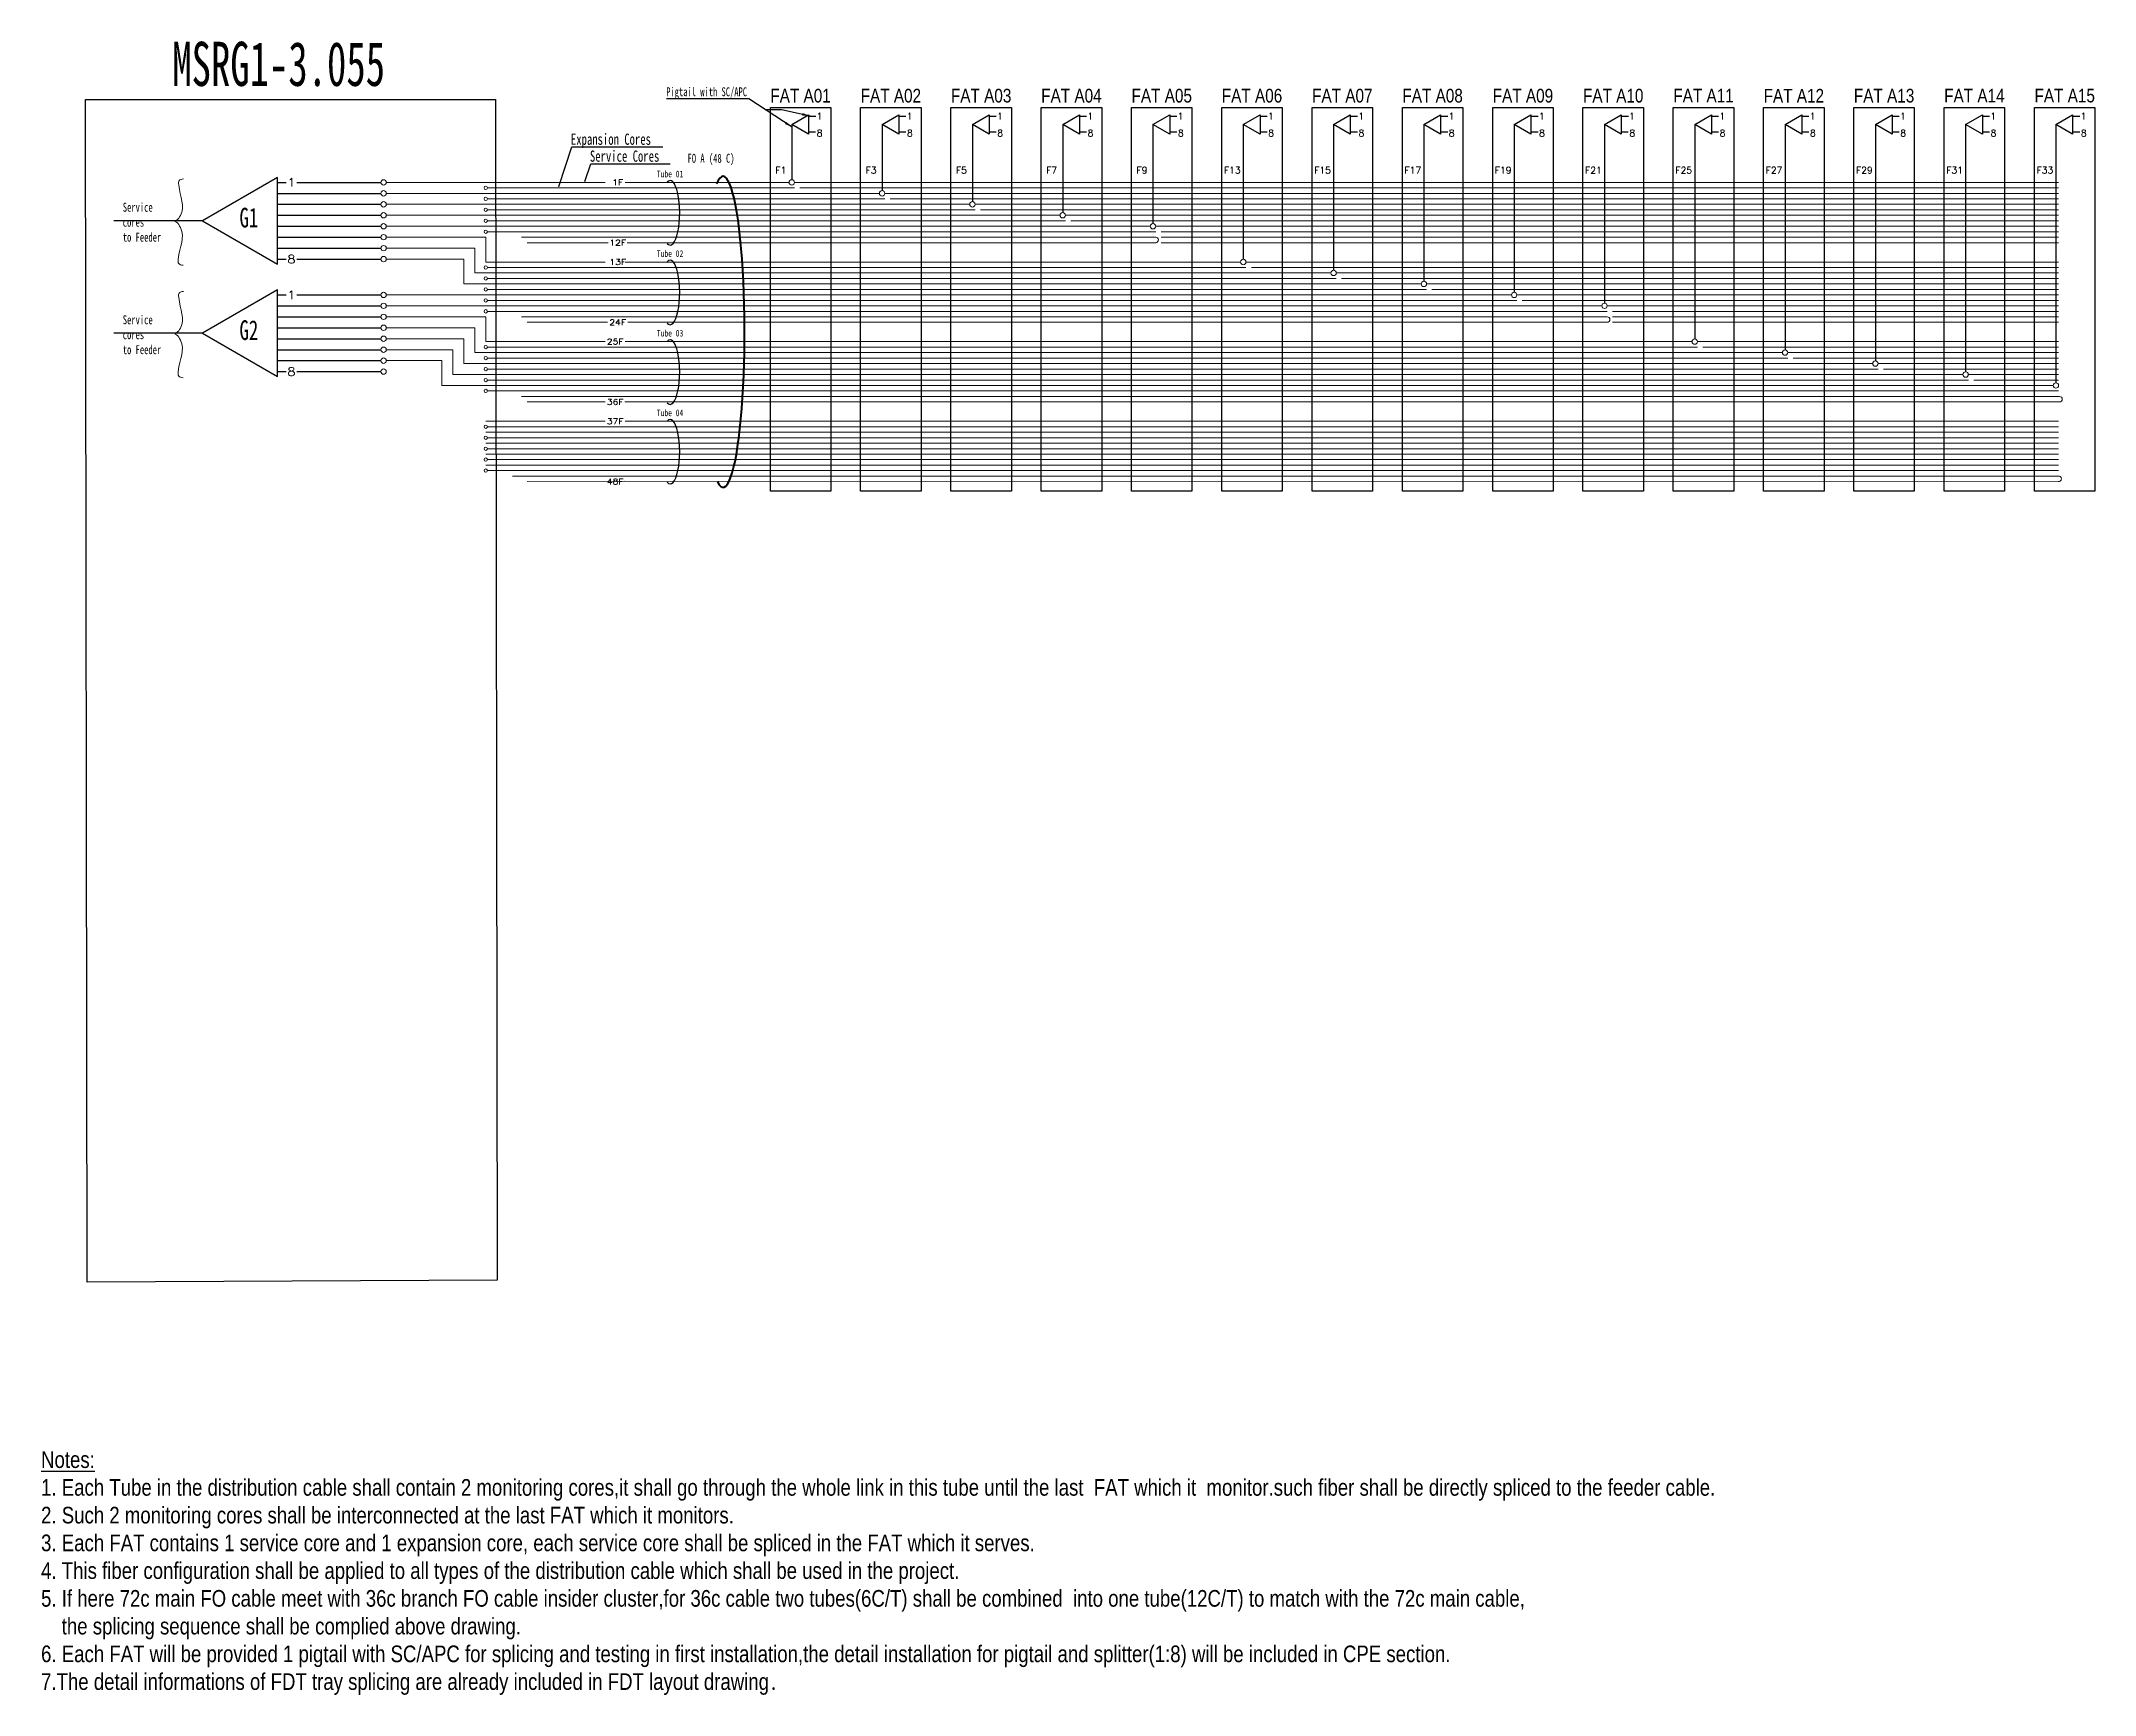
# Model space of a CAD drawing. Header units: metres. Extents: x 13896388 to 13903255, y 143653 to 146177.
# Drawn here: x 13901534 to 13902193, y 144903 to 145433 of the extents above; entities that cross this region are included whole.
import ezdxf
from ezdxf import colors
from ezdxf.entities.mleader import LeaderData, LeaderLine
from ezdxf.enums import TextEntityAlignment as Align
from ezdxf.math import Vec2, Vec3

# ---------------------------------------------------------------- set-up
doc = ezdxf.new("R2010")
doc.units = ezdxf.units.M
doc.linetypes.add('PHANTOM2', pattern=[1.25, 0.625, -0.125, 0.125, -0.125, 0.125, -0.125])
for name, color, linetype, lineweight in [('Expansion Core', 8, 'Continuous', 5), ('Expansion Cores', 7, 'Continuous', 13), ('FAT AREA', 134, 'PHANTOM2', 25), ('Service Core', 7, 'Continuous', 13)]:
    doc.layers.add(name, color=color, linetype=linetype, lineweight=lineweight)
for name, color, linetype in [('FAT CODE', 7, 'Continuous'), ('FAT SP', 7, 'Continuous'), ('FDT SP', 7, 'Continuous'), ('lcp1_f1', 50, 'Continuous'), ('moniter core', 6, 'Continuous'), ('napf1-f15', 20, 'Continuous'), ('Regular LCP ID', 7, 'Continuous')]:
    doc.layers.add(name, color=color, linetype=linetype)
doc.layers.add('FO 48 CORE', color=7, linetype='Continuous', lineweight=50, true_color=0x8000a0)
doc.styles.add('FS', font='SimSun.ttf', dxfattribs={"width": 0.7})
doc.styles.add('Mark', font='arial.ttf', dxfattribs={"width": 0.8, "height": 2.5})
doc.styles.add('ROMANS', font='romans.shx', dxfattribs={"width": 1.2})
doc.styles.get("Standard").update_dxf_attribs({"font": 'arial.ttf'})
doc.dimstyles.new('DIN', dxfattribs={"dimtxt": 2.5, "dimasz": 2.5, "dimexe": 1.25, "dimexo": 0.625, "dimtad": 1, "dimtih": 1, "dimdec": 4, "dimdsep": 46, "dimlunit": 6, "dimtxsty": 'Standard', "dimcen": 2.5, "dimadec": 0, "dimazin": 0, "dimtfac": 1, "dimtdec": 4, "dimtmove": 0, "dimatfit": 3, "dimfxl": 1, "dimtvp": 1, "dimtolj": 1, "dimtzin": 0, "dimarcsym": 0})
doc.dimstyles.new('ISO-25', dxfattribs={"dimtxt": 2.5, "dimasz": 2.5, "dimexe": 1.25, "dimexo": 0.625, "dimtad": 1, "dimtxsty": 'Standard', "dimcen": 2.5, "dimadec": 0, "dimazin": 0, "dimtfac": 1, "dimtmove": 0, "dimatfit": 3, "dimfxl": 1, "dimarcsym": 0})

msp = doc.modelspace()

# ---------------------------------------------------------------- linework, layer by layer
at = {"color": 40, "ltscale": 10}
msp.add_ellipse((13901735.79, 145352.39), major_axis=(0, 10.35), ratio=0.295907, start_param=2.820307, end_param=6.61807, dxfattribs=at)
at = {"color": 3, "ltscale": 10}
msp.add_ellipse((13901735.79, 145326.85), major_axis=(0, 10.35), ratio=0.295907, start_param=2.820307, end_param=6.61807, dxfattribs=at)
at = {"color": 32, "ltscale": 10}
msp.add_ellipse((13901735.79, 145301.32), major_axis=(0, 10.35), ratio=0.295907, start_param=2.820307, end_param=6.61807, dxfattribs=at)
at = {"color": 1, "lineweight": 5}
for points in [[(13901579.8, 145388.8), (13901579.23, 145388.7), (13901578.11, 145388.52), (13901578.5, 145383.18), (13901580.68, 145379.63), (13901577.97, 145375.71), (13901577.17, 145375.28), (13901577, 145375.19), (13901577.17, 145375.1), (13901577.97, 145374.68), (13901580.69, 145370.27), (13901578.34, 145367), (13901577.95, 145361.36), (13901579.07, 145361.19), (13901579.64, 145361.1)], [(13901579.8, 145352.71), (13901579.23, 145352.62), (13901578.11, 145352.44), (13901578.5, 145347.1), (13901580.68, 145343.55), (13901577.97, 145339.62), (13901577.17, 145339.2), (13901577, 145339.11), (13901577.17, 145339.02), (13901577.97, 145338.6), (13901580.69, 145334.19), (13901578.34, 145330.92), (13901577.95, 145325.27), (13901579.07, 145325.1), (13901579.64, 145325.02)]]:
    msp.add_open_spline(points, degree=3, knots=[0, 0, 0, 0, 2.157107, 4.219713, 20.733901, 23.794511, 24.620854, 24.620854, 24.620854, 25.447198, 28.507808, 45.021996, 47.084602, 49.241709, 49.241709, 49.241709, 49.241709], dxfattribs=at)
at = {"layer": 'Expansion Core'}
for points in [[(13901775.65, 145387.68), (13902180.9, 145387.68)], [(13901777.37, 145385.93), (13902180.9, 145385.93)], [(13901804.59, 145384.17), (13902180.9, 145384.17)], [(13901806.31, 145382.41), (13902180.9, 145382.41)], [(13901833.54, 145380.65), (13902180.9, 145380.65)], [(13901835.26, 145378.9), (13902180.9, 145378.9)], [(13901862.49, 145377.14), (13902180.9, 145377.14)], [(13901864.21, 145375.38), (13902180.9, 145375.38)], [(13901891.43, 145373.62), (13902180.9, 145373.62)], [(13901893.15, 145371.87), (13902180.9, 145371.87)], [(13901893.15, 145370.11), (13902180.9, 145370.11)], [(13901893.15, 145368.35), (13902180.9, 145368.35)], [(13901920.38, 145362.15), (13902180.9, 145362.15)], [(13901922.1, 145360.39), (13902180.9, 145360.39)], [(13901949.33, 145358.63), (13902180.9, 145358.63)], [(13901951.05, 145356.87), (13902180.9, 145356.87)], [(13901978.27, 145355.12), (13902180.9, 145355.12)], [(13901979.99, 145353.36), (13902180.9, 145353.36)], [(13902007.22, 145351.6), (13902180.9, 145351.6)], [(13902008.94, 145349.84), (13902180.9, 145349.84)], [(13902036.17, 145348.09), (13902180.9, 145348.09)], [(13902037.89, 145346.33), (13902180.9, 145346.33)], [(13902037.89, 145344.57), (13902180.9, 145344.57)], [(13902037.89, 145342.81), (13902180.9, 145342.81)], [(13902065.11, 145336.61), (13902180.9, 145336.61)], [(13902066.84, 145334.85), (13902180.9, 145334.85)], [(13902094.06, 145333.09), (13902180.9, 145333.09)], [(13902095.78, 145331.33), (13902180.9, 145331.33)], [(13902123.01, 145329.58), (13902180.9, 145329.58)], [(13902124.73, 145327.82), (13902180.9, 145327.82)], [(13902151.96, 145326.06), (13902180.9, 145326.06)], [(13902153.68, 145324.3), (13902180.9, 145324.3)], [(13901676.68, 145311.07), (13901714.94, 145311.07)], [(13901676.68, 145307.55), (13902180.9, 145307.55)], [(13901677.22, 145309.31), (13902180.9, 145309.31)], [(13901721.38, 145311.07), (13902180.9, 145311.07)], [(13901676.68, 145304.04), (13902180.9, 145304.04)], [(13901676.68, 145300.52), (13902180.9, 145300.52)], [(13901677.22, 145305.8), (13902180.9, 145305.8)], [(13901677.22, 145302.28), (13902180.9, 145302.28)], [(13901676.68, 145297.01), (13902180.9, 145297.01)], [(13901677.22, 145298.77), (13902180.9, 145298.77)], [(13901677.22, 145295.25), (13902180.9, 145295.25)]]:
    msp.add_lwpolyline(points, dxfattribs=at)
for centre in [(13901676.68, 145309.31), (13901676.68, 145305.8), (13901676.68, 145305.8), (13901676.68, 145302.28), (13901676.68, 145302.28), (13901676.68, 145298.77), (13901676.68, 145298.77), (13901676.68, 145295.25), (13901676.68, 145295.25)]:
    msp.add_circle(centre, 0.54, dxfattribs=at)
at = {"layer": 'Expansion Cores'}
for points in [[(13901677.22, 145385.93), (13901775.65, 145385.93)], [(13901677.22, 145382.41), (13901804.59, 145382.41)], [(13901677.22, 145378.9), (13901833.54, 145378.9)], [(13901677.22, 145375.38), (13901862.49, 145375.38)], [(13901677.22, 145371.87), (13901891.43, 145371.87)], [(13901677.22, 145360.39), (13901920.38, 145360.39)], [(13901677.22, 145356.87), (13901949.33, 145356.87)], [(13901677.22, 145353.36), (13901978.27, 145353.36)], [(13901677.22, 145349.84), (13902007.22, 145349.84)], [(13901677.22, 145346.33), (13902036.17, 145346.33)], [(13901677.22, 145334.85), (13902065.11, 145334.85)], [(13901677.22, 145331.33), (13902094.06, 145331.33)], [(13901677.22, 145327.82), (13902123.01, 145327.82)], [(13901677.22, 145324.3), (13902151.96, 145324.3)], [(13901677.22, 145320.79), (13902180.9, 145320.79)]]:
    msp.add_lwpolyline(points, dxfattribs=at)
at = {"layer": 'FAT AREA', "color": 5, "linetype": 'ByBlock'}
msp.add_ellipse((13901735.79, 145377.93), major_axis=(0, 10.35), ratio=0.295907, start_param=2.820307, end_param=6.61807, dxfattribs=at)
at = {"layer": 'FAT SP'}
for p, q in [((13901774.78, 145406.29), (13901774.78, 145388.54)), ((13901782.44, 145408.81), (13901780.14, 145408.81)), ((13901803.73, 145406.29), (13901803.73, 145385.03)), ((13901811.38, 145408.81), (13901809.09, 145408.81)), ((13901832.68, 145406.29), (13901832.68, 145381.51)), ((13901840.33, 145408.81), (13901838.04, 145408.81)), ((13901861.63, 145406.29), (13901861.63, 145378)), ((13901869.28, 145408.81), (13901866.98, 145408.81)), ((13901890.57, 145406.29), (13901890.57, 145374.48)), ((13901898.22, 145408.81), (13901895.93, 145408.81)), ((13901919.52, 145406.29), (13901919.52, 145363.01)), ((13901927.17, 145408.81), (13901924.88, 145408.81)), ((13901948.47, 145406.29), (13901948.47, 145359.49)), ((13901956.12, 145408.81), (13901953.83, 145408.81)), ((13901977.41, 145406.29), (13901977.41, 145355.98)), ((13901985.06, 145408.81), (13901982.77, 145408.81)), ((13902006.36, 145406.29), (13902006.36, 145352.46)), ((13902014.01, 145408.81), (13902011.72, 145408.81)), ((13902035.31, 145406.29), (13902035.31, 145348.95)), ((13902042.96, 145408.81), (13902040.67, 145408.81)), ((13902064.25, 145406.29), (13902064.25, 145337.47)), ((13902071.91, 145408.81), (13902069.61, 145408.81)), ((13902093.2, 145406.29), (13902093.2, 145333.95)), ((13902100.85, 145408.81), (13902098.56, 145408.81)), ((13902122.15, 145406.29), (13902122.15, 145330.44)), ((13902129.8, 145408.81), (13902127.51, 145408.81)), ((13902151.09, 145406.29), (13902151.09, 145326.92)), ((13902158.75, 145408.81), (13902156.45, 145408.81)), ((13902180.04, 145406.29), (13902180.04, 145323.41)), ((13902187.69, 145408.81), (13902185.4, 145408.81)), ((13901782.42, 145403.76), (13901780.14, 145403.76)), ((13901811.37, 145403.76), (13901809.09, 145403.76)), ((13901840.32, 145403.76), (13901838.04, 145403.76)), ((13901869.27, 145403.76), (13901866.98, 145403.76)), ((13901898.21, 145403.76), (13901895.93, 145403.76)), ((13901927.16, 145403.76), (13901924.88, 145403.76)), ((13901956.11, 145403.76), (13901953.83, 145403.76)), ((13901985.05, 145403.76), (13901982.77, 145403.76)), ((13902014, 145403.76), (13902011.72, 145403.76)), ((13902042.95, 145403.76), (13902040.67, 145403.76)), ((13902071.89, 145403.76), (13902069.61, 145403.76)), ((13902100.84, 145403.76), (13902098.56, 145403.76)), ((13902129.79, 145403.76), (13902127.51, 145403.76)), ((13902158.73, 145403.76), (13902156.45, 145403.76)), ((13902187.68, 145403.76), (13902185.4, 145403.76))]:
    msp.add_line(p, q, dxfattribs=at)
at = {"layer": 'FAT SP', "color": 1}
for points in [[(13901774.78, 145406.29), (13901780.14, 145409.38), (13901780.14, 145403.19)], [(13901803.73, 145406.29), (13901809.09, 145409.38), (13901809.09, 145403.19)], [(13901832.68, 145406.29), (13901838.04, 145409.38), (13901838.04, 145403.19)], [(13901861.63, 145406.29), (13901866.98, 145409.38), (13901866.98, 145403.19)], [(13901890.57, 145406.29), (13901895.93, 145409.38), (13901895.93, 145403.19)], [(13901919.52, 145406.29), (13901924.88, 145409.38), (13901924.88, 145403.19)], [(13901948.47, 145406.29), (13901953.83, 145409.38), (13901953.83, 145403.19)], [(13901977.41, 145406.29), (13901982.77, 145409.38), (13901982.77, 145403.19)], [(13902006.36, 145406.29), (13902011.72, 145409.38), (13902011.72, 145403.19)], [(13902035.31, 145406.29), (13902040.67, 145409.38), (13902040.67, 145403.19)], [(13902064.25, 145406.29), (13902069.61, 145409.38), (13902069.61, 145403.19)], [(13902093.2, 145406.29), (13902098.56, 145409.38), (13902098.56, 145403.19)], [(13902122.15, 145406.29), (13902127.51, 145409.38), (13902127.51, 145403.19)], [(13902151.09, 145406.29), (13902156.45, 145409.38), (13902156.45, 145403.19)], [(13902180.04, 145406.29), (13902185.4, 145409.38), (13902185.4, 145403.19)]]:
    msp.add_lwpolyline(points, close=True, dxfattribs=at)
at = {"layer": 'FDT SP'}
for p, q in [((13901585.82, 145375.38), (13901557.42, 145375.38)), ((13901585.82, 145339.3), (13901557.42, 145339.3))]:
    msp.add_line(p, q, dxfattribs=at)
at = {"layer": 'FDT SP', "color": 7, "linetype": 'Continuous'}
for points in [[(13901585.82, 145375.38), (13901609.88, 145361.49), (13901609.88, 145389.27)], [(13901585.82, 145339.3), (13901609.88, 145325.41), (13901609.88, 145353.19)]]:
    msp.add_lwpolyline(points, close=True, dxfattribs=at)
at = {"layer": 'FDT SP'}
for points in [[(13901609.88, 145387.68), (13901612.66, 145387.68)], [(13901616.09, 145387.68), (13901643.06, 145387.68)], [(13901609.88, 145384.17), (13901643.06, 145384.17)], [(13901609.88, 145380.65), (13901643.06, 145380.65)], [(13901609.88, 145377.14), (13901643.06, 145377.14)], [(13901609.88, 145373.62), (13901643.06, 145373.62)], [(13901609.88, 145370.11), (13901643.06, 145370.11)], [(13901609.88, 145366.59), (13901643.06, 145366.59)], [(13901609.88, 145363.08), (13901612.66, 145363.08)], [(13901616.09, 145363.08), (13901643.06, 145363.08)], [(13901609.88, 145351.6), (13901612.66, 145351.6)], [(13901609.88, 145348.09), (13901643.06, 145348.09)], [(13901616.09, 145351.6), (13901643.06, 145351.6)], [(13901609.88, 145344.57), (13901643.06, 145344.57)], [(13901609.88, 145341.06), (13901643.06, 145341.06)], [(13901609.88, 145337.54), (13901643.06, 145337.54)], [(13901609.88, 145334.03), (13901643.06, 145334.03)], [(13901609.88, 145330.51), (13901643.06, 145330.51)], [(13901609.88, 145327), (13901612.66, 145327)], [(13901616.09, 145327), (13901643.06, 145327)]]:
    msp.add_lwpolyline(points, dxfattribs=at)
at = {"layer": 'FO 48 CORE', "linetype": 'Continuous'}
msp.add_ellipse((13901752.73, 145339.77), major_axis=(-0.01, 49.88), ratio=0.139062, start_param=2.879069, end_param=6.593344, dxfattribs=at)
at = {"layer": 'lcp1_f1', "color": 3, "ltscale": 8}
for points in [[(13901548.33, 145414.31), (13901679.74, 145414.31), (13901680.28, 145035.62), (13901548.86, 145034.98)], [(13901767.9, 145411.74), (13901787.28, 145411.74), (13901787.28, 145288.63), (13901767.9, 145288.63)], [(13901796.85, 145411.74), (13901816.23, 145411.74), (13901816.23, 145288.63), (13901796.85, 145288.63)], [(13901825.79, 145411.74), (13901845.17, 145411.74), (13901845.17, 145288.63), (13901825.79, 145288.63)], [(13901854.74, 145411.74), (13901874.12, 145411.74), (13901874.12, 145288.63), (13901854.74, 145288.63)], [(13901883.69, 145411.74), (13901903.07, 145411.74), (13901903.07, 145288.63), (13901883.69, 145288.63)], [(13901912.64, 145411.74), (13901932.01, 145411.74), (13901932.01, 145288.63), (13901912.64, 145288.63)], [(13901941.58, 145411.74), (13901960.96, 145411.74), (13901960.96, 145288.63), (13901941.58, 145288.63)], [(13901970.53, 145411.74), (13901989.91, 145411.74), (13901989.91, 145288.63), (13901970.53, 145288.63)], [(13901999.48, 145411.74), (13902018.85, 145411.74), (13902018.85, 145288.63), (13901999.48, 145288.63)], [(13902028.42, 145411.74), (13902047.8, 145411.74), (13902047.8, 145288.63), (13902028.42, 145288.63)], [(13902057.37, 145411.74), (13902076.75, 145411.74), (13902076.75, 145288.63), (13902057.37, 145288.63)], [(13902086.32, 145411.74), (13902105.7, 145411.74), (13902105.7, 145288.63), (13902086.32, 145288.63)], [(13902115.26, 145411.74), (13902134.64, 145411.74), (13902134.64, 145288.63), (13902115.26, 145288.63)], [(13902144.21, 145411.74), (13902163.59, 145411.74), (13902163.59, 145288.63), (13902144.21, 145288.63)], [(13902173.16, 145411.74), (13902192.54, 145411.74), (13902192.54, 145288.63), (13902173.16, 145288.63)]]:
    msp.add_lwpolyline(points, close=True, dxfattribs=at)
at = {"layer": 'moniter core', "color": 6, "lineweight": 5}
for points in [[(13901688.16, 145370.11), (13901891.43, 145370.11)], [(13901689.91, 145368.35), (13901715.9, 145368.35)], [(13901722.04, 145368.35), (13901891.43, 145368.35)], [(13901688.16, 145344.57), (13902036.17, 145344.57)], [(13901689.91, 145342.81), (13901715.75, 145342.81)], [(13901722.19, 145342.81), (13902036.17, 145342.81)], [(13901688.16, 145319.03), (13902181.19, 145319.03)], [(13901689.91, 145317.27), (13901714.94, 145317.27)], [(13901721.23, 145317.28), (13902181.19, 145317.28)], [(13901685.19, 145293.49), (13902180.9, 145293.49)], [(13901689.91, 145291.81), (13901721.23, 145291.85)], [(13901721.23, 145291.85), (13902180.9, 145291.76)]]:
    msp.add_lwpolyline(points, dxfattribs=at)
for centre, radius, start, end in [((13901891.43, 145369.23), 0.879, 270, 90), ((13902036.17, 145343.69), 0.879, 270, 90), ((13902181.19, 145318.15), 0.879, 270, 90), ((13902180.92, 145292.63), 0.865, 269.06978, 90.93022)]:
    msp.add_arc(centre, radius, start, end, dxfattribs=at)
at = {"layer": 'napf1-f15', "lineweight": 9}
for centre in [(13901774.78, 145387.68), (13901803.73, 145384.17), (13901832.68, 145380.65), (13901861.63, 145377.14), (13901890.57, 145373.62), (13901919.52, 145362.15), (13901948.47, 145358.63), (13901977.41, 145355.12), (13902006.36, 145351.6), (13902035.31, 145348.09), (13902064.25, 145336.61), (13902093.2, 145333.09), (13902122.15, 145329.58), (13902151.09, 145326.06), (13902180.04, 145322.55)]:
    msp.add_circle(centre, 0.861, dxfattribs=at)
at = {"layer": 'Service Core'}
for points in [[(13901644.78, 145387.68), (13901714.94, 145387.68)], [(13901676.68, 145387.68), (13901714.94, 145387.68)], [(13901721.38, 145387.68), (13901773.92, 145387.68)], [(13901644.78, 145384.17), (13901802.87, 145384.17)], [(13901644.78, 145380.65), (13901831.82, 145380.65)], [(13901644.78, 145377.14), (13901860.76, 145377.14)], [(13901644.78, 145373.62), (13901889.71, 145373.62)], [(13901644.78, 145370.11), (13901676.68, 145370.11), (13901676.68, 145362.15)], [(13901644.78, 145366.59), (13901673.16, 145366.59), (13901673.16, 145358.63)], [(13901644.78, 145363.08), (13901669.65, 145363.08), (13901669.65, 145355.12)], [(13901676.68, 145362.15), (13901714.94, 145362.15)], [(13901721.38, 145362.15), (13901918.66, 145362.15)], [(13901669.65, 145355.12), (13901976.55, 145355.12)], [(13901673.16, 145358.63), (13901947.61, 145358.63)], [(13901644.78, 145351.6), (13902005.5, 145351.6)], [(13901644.78, 145348.09), (13902034.45, 145348.09)], [(13901644.78, 145344.57), (13901676.68, 145344.57), (13901676.68, 145336.61)], [(13901644.78, 145341.06), (13901673.16, 145341.06), (13901673.16, 145333.09)], [(13901644.78, 145337.54), (13901669.65, 145337.54), (13901669.65, 145329.58)], [(13901644.78, 145334.03), (13901666.13, 145334.03), (13901666.13, 145326.06)], [(13901676.68, 145336.61), (13901714.94, 145336.61)], [(13901721.38, 145336.61), (13902063.39, 145336.61)], [(13901644.78, 145330.51), (13901662.62, 145330.51), (13901662.62, 145322.55)], [(13901669.65, 145329.58), (13902121.29, 145329.58)], [(13901673.16, 145333.09), (13902092.34, 145333.09)], [(13902179.18, 145322.55), (13901662.62, 145322.55)], [(13901666.13, 145326.06), (13902150.23, 145326.06)]]:
    msp.add_lwpolyline(points, dxfattribs=at)
for centre, radius in [((13901643.92, 145387.68), 0.861), ((13901676.68, 145385.93), 0.54), ((13901676.68, 145385.93), 0.54), ((13901643.92, 145384.17), 0.861), ((13901643.92, 145380.65), 0.861), ((13901676.68, 145382.41), 0.54), ((13901676.68, 145382.41), 0.54), ((13901643.92, 145377.14), 0.861), ((13901643.92, 145373.62), 0.861), ((13901676.68, 145378.9), 0.54), ((13901676.68, 145378.9), 0.54), ((13901676.68, 145375.38), 0.54), ((13901676.68, 145375.38), 0.54), ((13901643.92, 145370.11), 0.861), ((13901643.92, 145366.59), 0.861), ((13901676.68, 145371.87), 0.54), ((13901676.68, 145371.87), 0.54), ((13901643.92, 145363.08), 0.861), ((13901676.68, 145360.39), 0.54), ((13901676.68, 145360.39), 0.54), ((13901676.68, 145356.87), 0.54), ((13901676.68, 145356.87), 0.54), ((13901676.68, 145353.36), 0.54), ((13901676.68, 145353.36), 0.54), ((13901643.92, 145351.6), 0.861), ((13901643.92, 145348.09), 0.861), ((13901676.68, 145349.84), 0.54), ((13901676.68, 145349.84), 0.54), ((13901676.68, 145346.33), 0.54), ((13901676.68, 145346.33), 0.54), ((13901643.92, 145344.57), 0.861), ((13901643.92, 145341.06), 0.861), ((13901643.92, 145337.54), 0.861), ((13901643.92, 145334.03), 0.861), ((13901676.68, 145334.85), 0.54), ((13901676.68, 145334.85), 0.54), ((13901643.92, 145330.51), 0.861), ((13901643.92, 145327), 0.861), ((13901676.68, 145331.33), 0.54), ((13901676.68, 145331.33), 0.54), ((13901676.68, 145327.82), 0.54), ((13901676.68, 145327.82), 0.54), ((13901676.68, 145324.3), 0.54), ((13901676.68, 145324.3), 0.54), ((13901676.68, 145320.79), 0.54), ((13901676.68, 145320.79), 0.54), ((13901676.68, 145309.31), 0.54)]:
    msp.add_circle(centre, radius, dxfattribs=at)

# ---------------------------------------------------------------- texts
at = {"color": 1, "lineweight": 5, "style": 'FS', "width": 0.7}
msp.add_text('Pigtail with SC/APC', height=2.8628, dxfattribs=at).set_placement((13901734.53, 145415.32))
at = {"color": 40, "ltscale": 10, "style": 'FS', "width": 0.7}
msp.add_text('Tube 02', height=2.116, dxfattribs=at).set_placement((13901735.76, 145363.79), align=Align.CENTER)
at = {"color": 3, "ltscale": 10, "style": 'FS', "width": 0.7}
msp.add_text('Tube 03', height=2.116, dxfattribs=at).set_placement((13901735.76, 145338.26), align=Align.CENTER)
at = {"color": 32, "ltscale": 10, "style": 'FS', "width": 0.7}
msp.add_text('Tube 04', height=2.116, dxfattribs=at).set_placement((13901735.76, 145312.72), align=Align.CENTER)
at = {"layer": 'Expansion Cores', "color": 1, "lineweight": 5, "style": 'FS', "width": 0.7}
msp.add_text('Expansion Cores', height=3.5926, dxfattribs=at).set_placement((13901703.97, 145399.74))
at = {"layer": 'FAT AREA', "color": 5, "linetype": 'ByBlock', "style": 'FS', "width": 0.7}
msp.add_text('Tube 01', height=2.116, dxfattribs=at).set_placement((13901735.76, 145389.33), align=Align.CENTER)
at = {"layer": 'FAT CODE', "color": 1, "lineweight": 30, "style": 'Mark', "width": 0.8}
for s, p in [('FAT A01', (13901777.59, 145415.5)), ('FAT A02', (13901806.54, 145415.5)), ('FAT A03', (13901835.48, 145415.5)), ('FAT A04', (13901864.43, 145415.5)), ('FAT A05', (13901893.38, 145415.5)), ('FAT A06', (13901922.32, 145415.5)), ('FAT A07', (13901951.27, 145415.5)), ('FAT A08', (13901980.22, 145415.5)), ('FAT A09', (13902009.17, 145415.5)), ('FAT A10', (13902038.11, 145415.5)), ('FAT A11', (13902067.06, 145415.5)), ('FAT A12', (13902096.01, 145415.5)), ('FAT A13', (13902124.95, 145415.5)), ('FAT A14', (13902153.9, 145415.5)), ('FAT A15', (13902182.85, 145415.5))]:
    msp.add_text(s, height=4.394, dxfattribs=at).set_placement(p, align=Align.MIDDLE)
at = {"layer": 'FAT SP', "style": 'ROMANS'}
for s, p in [('1', (13901782.7, 145407.84)), ('1', (13901811.64, 145407.84)), ('1', (13901840.59, 145407.84)), ('1', (13901869.54, 145407.84)), ('1', (13901898.48, 145407.84)), ('1', (13901927.43, 145407.84)), ('1', (13901956.38, 145407.84)), ('1', (13901985.32, 145407.84)), ('1', (13902014.27, 145407.84)), ('1', (13902043.22, 145407.84)), ('1', (13902072.16, 145407.84)), ('1', (13902101.11, 145407.84)), ('1', (13902130.06, 145407.84)), ('1', (13902159.01, 145407.84)), ('1', (13902187.95, 145407.84)), ('8', (13901782.77, 145402.42)), ('8', (13901811.72, 145402.42)), ('8', (13901840.67, 145402.42)), ('8', (13901869.62, 145402.42)), ('8', (13901898.56, 145402.42)), ('8', (13901927.51, 145402.42)), ('8', (13901956.46, 145402.42)), ('8', (13901985.4, 145402.42)), ('8', (13902014.35, 145402.42)), ('8', (13902043.3, 145402.42)), ('8', (13902072.24, 145402.42)), ('8', (13902101.19, 145402.42)), ('8', (13902130.14, 145402.42)), ('8', (13902159.08, 145402.42)), ('8', (13902188.03, 145402.42))]:
    msp.add_text(s, height=2.16, dxfattribs=at).set_placement(p)
at = {"layer": 'FDT SP', "linetype": 'Continuous', "style": 'ROMANS', "width": 1.2}
for s, p in [('1', (13901614.38, 145387.68)), ('8', (13901614.38, 145363.08)), ('1', (13901614.38, 145351.6)), ('8', (13901614.38, 145327))]:
    msp.add_text(s, height=2.64, dxfattribs=at).set_placement(p, align=Align.MIDDLE)
at = {"layer": 'FDT SP', "color": 7, "linetype": 'Continuous', "style": 'FS', "width": 0.7}
for s, p in [('G1', (13901600.73, 145373.22)), ('G2', (13901600.73, 145337.14))]:
    msp.add_text(s, height=6.323, dxfattribs=at).set_placement(p, align=Align.CENTER)
at = {"layer": 'FO 48 CORE', "linetype": 'Continuous', "style": 'FS', "width": 0.7}
msp.add_text('FO A (48 C)', height=2.8741, dxfattribs=at).set_placement((13901748.89, 145393.97), align=Align.CENTER)
at = {"layer": 'moniter core', "color": 6, "lineweight": 5, "style": 'ROMANS', "width": 1.2}
for s, p in [('12F', (13901718.97, 145368.35)), ('24F', (13901718.97, 145342.81)), ('36F', (13901718.16, 145317.27)), ('48F', (13901718.16, 145291.74))]:
    msp.add_text(s, height=1.796, dxfattribs=at).set_placement(p, align=Align.MIDDLE)
at = {"layer": 'Regular LCP ID', "insert": (13901534.11, 144980.74), "char_height": 5.33714, "width": 541.8556, "attachment_point": 1, "style": 'Mark'}
msp.add_mtext('{\\LNotes:}  \\P\\pxi-1,l1;1. Each Tube in the distribution cable shall contain 2 monitoring cores,it shall go through the whole link in this tube until the last  FAT which it  monitor.such fiber shall be directly spliced to the feeder cable. \\P2. Such 2 monitoring cores shall be interconnected at the last FAT which it monitors.  \\P3. Each FAT contains 1 service core and 1 expansion core, each service core shall be spliced in the FAT which it serves. \\P4. This fiber configuration shall be applied to all types of the distribution cable which shall be used in the project. \\P5. If here 72c main FO cable meet with 36c branch FO cable insider cluster,for 36c cable two tubes(6C/T) shall be combined  into one tube(12C/T) to match with the 72c main cable,\\P    the splicing sequence shall be complied above drawing.\\P6. Each FAT will be provided 1 pigtail with SC/APC for splicing and testing in first installation,the detail installation for pigtail and splitter(1:8) will be included in CPE section.\\P7.The detail informations of FDT tray splicing are already included in FDT layout drawing{\\fSimSun|b0|i0|c134|p2;.} ', dxfattribs=at)
at = {"layer": 'Service Core', "linetype": 'Continuous'}
for s, height, style, width, p in [('MSRG1-3.055', 14.1621, 'FS', 0.6435, (13901610.28, 145425.69)), ('1F', 1.796, 'ROMANS', 1.2, (13901718.97, 145387.68)), ('13F', 1.796, 'ROMANS', 1.2, (13901718.97, 145362.15)), ('25F', 1.796, 'ROMANS', 1.2, (13901718.16, 145336.61)), ('37F', 1.796, 'ROMANS', 1.2, (13901718.16, 145311.07))]:
    msp.add_text(s, height=height, dxfattribs=dict(at, style=style, width=width)).set_placement(p, align=Align.MIDDLE)
at = {"layer": 'Service Core', "color": 1, "style": 'FS', "width": 0.7}
msp.add_text('Service Cores', height=3.5926, dxfattribs=at).set_placement((13901710.07, 145394.31))
at = {"layer": 'Service Core', "style": 'ROMANS'}
for s, p in [('F1', (13901771.25, 145390.51)), ('F3', (13901800.2, 145390.51)), ('F5', (13901829.15, 145390.51)), ('F7', (13901858.09, 145390.51)), ('F9', (13901887.04, 145390.51)), ('F13', (13901915.99, 145390.51)), ('F15', (13901944.93, 145390.51)), ('F17', (13901973.88, 145390.51)), ('F19', (13902002.83, 145390.51)), ('F21', (13902031.77, 145390.51)), ('F25', (13902060.72, 145390.51)), ('F27', (13902089.67, 145390.51)), ('F29', (13902118.62, 145390.51)), ('F31', (13902147.56, 145390.51)), ('F33', (13902176.51, 145390.51))]:
    msp.add_text(s, height=2.156, dxfattribs=at).set_placement(p, align=Align.CENTER)
at = {"layer": 'Service Core', "char_height": 2.8741, "width": 25.5147, "attachment_point": 1, "style": 'FS'}
for insert in [(13901560.31, 145381.14), (13901560.31, 145345.06)]:
    msp.add_mtext('{\\fSimSun|b0|i0|c134|p2;Service}\\P{\\fSimSun|b0|i0|c134|p2;cores\\Pto Feeder}', dxfattribs=dict(at, insert=insert))

# ---------------------------------------------------------------- leaders
at = {"color": 5, "linetype": 'ByBlock'}
for points, dimstyle in [([(13901774.92, 145405.38), (13901761.01, 145414.45), (13901734.57, 145414.45)], 'ISO-25'), ([(13901780.66, 145408.95), (13901771.48, 145410.99), (13901766.32, 145410.99)], 'DIN')]:
    msp.add_leader(points, dimstyle=dimstyle, override={"dimgap": 0.625, "dimtad": 0}, dxfattribs=at)
at = {"layer": 'Expansion Cores', "color": 1, "lineweight": 5}
ml = msp.add_multileader_mtext('Standard', dxfattribs=at)
ml.set_content('', color=1)
ml.set_leader_properties()
ml.build(insert=Vec2(0, 0))
ml.multileader.update_dxf_attribs({"text_right_attachment_type": 6, "dogleg_length": 0.36, "arrow_head_size": 0.322})
ctx = ml.context
ctx.base_point, ctx.char_height, ctx.arrow_head_size, ctx.landing_gap_size, ctx.plane_origin = Vec3(13901733.47, 145399.08), 0.322, 0.322, 0.161, Vec3(13901695.44, 145286.66)
ctx.right_attachment = 6
notes = []
notes.append((ctx, [(0, (1, 1, 0), (13901704.24, 145399.08), (1, 0), 29.24, [(0, [(13901700.02, 145386.1)], 0, [])])]))
ctx.mtext.insert, ctx.mtext.flow_direction = Vec3(13901733.63, 145399.24), 5
at = {"layer": 'Service Core', "color": 1}
ml = msp.add_multileader_mtext('Standard', dxfattribs=at)
ml.set_content('', color=1)
ml.set_leader_properties()
ml.build(insert=Vec2(0, 0))
ml.multileader.update_dxf_attribs({"text_right_attachment_type": 6, "dogleg_length": 0.36, "arrow_head_size": 0.322})
ctx = ml.context
ctx.base_point, ctx.char_height, ctx.arrow_head_size, ctx.landing_gap_size, ctx.plane_origin = Vec3(13901735.75, 145393.65), 0.322, 0.322, 0.161, Vec3(13901701.54, 145281.22)
ctx.right_attachment = 6
notes.append((ctx, [(0, (1, 1, 0), (13901710.34, 145393.65), (1, 0), 25.41, [(0, [(13901708.33, 145387.68)], 0, [])])]))
ctx.mtext.insert, ctx.mtext.flow_direction = Vec3(13901735.91, 145393.81), 5
for ctx, leaders in notes:
    for number, flags, end, landing, length, lines in leaders:
        leader = LeaderData()
        leader.index, (leader.has_last_leader_line, leader.has_dogleg_vector, leader.attachment_direction) = number, flags
        leader.last_leader_point, leader.dogleg_vector, leader.dogleg_length = Vec3(end), Vec3(landing), length
        for number, points, colour, breaks in lines:
            line = LeaderLine()
            line.index, line.vertices, line.color, line.breaks = number, Vec3.list(points), colors.encode_raw_color(colour), breaks
            leader.lines.append(line)
        ctx.leaders.append(leader)

doc.saveas('drawing.dxf')
